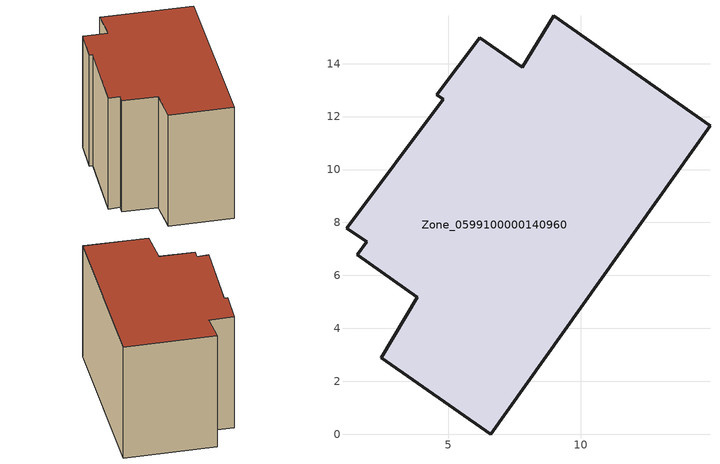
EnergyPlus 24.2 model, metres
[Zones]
Zone_0599100000140960
 floor ground (C_G): 1.93,7.27 1.16,7.79 4.81,12.66 4.57,12.82 6.2,14.97 7.8,13.87 8.98,15.81 14.89,11.65 6.61,0 2.48,2.88 3.83,5.18 1.57,6.78 z0
 wall outside (C_F): 7.8,13.87 6.2,14.97 4.57,12.82 4.81,12.66 1.16,7.79 1.93,7.27 1.57,6.78 3.83,5.18 2.48,2.88 6.61,0 14.89,11.65 8.98,15.81 7.8,13.87 z0:9.85
 roof outside (C_R): 3.83,5.18 2.48,2.88 6.61,0 14.89,11.65 8.98,15.81 7.8,13.87 6.2,14.97 4.57,12.82 4.81,12.66 1.16,7.79 1.93,7.27 1.57,6.78 z9.85
[BUILDING]
Pand.0599100000140960: North Axis=0; Terrain=City; Loads Convergence Tolerance Value=0.04; Temperature Convergence Tolerance Value=0.4; Solar Distribution=FullExterior; Maximum Number of Warmup Days=25; Minimum Number of Warmup Days=1
[Site:Location]
Rotterdam.The.Hague.AP_ZH_NLD Design_Conditions: Latitude=51.96; Longitude=4.45; Time Zone=1; Elevation=-4.5
[SITE:GROUNDTEMPERATURE:BUILDINGSURFACE]
18, 18, 18, 18, 18, 18, 18, 18, 18, 18, 18, 18
[MATERIAL] Thermal Absorptance=0.9; Solar Absorptance=0.7; Visible Absorptance=0.7
Name | Roughness | Thickness | Conductivity | Density | Specific Heat
G.TC.1946 | MediumSmooth | 0.15 | 1 | 540 | 1210
F.TC.1946 | Rough | 0.3 | 0.857143 | 1920 | 840
R.TC.1946 | MediumRough | 0.2 | 0.909091 | 1500 | 1000
[CONSTRUCTION]
C_G: G.TC.1946
C_F: F.TC.1946
C_R: R.TC.1946
[ZONE]
Zone_0599100000140960: Type=1; Multiplier=1; Ceiling Height=Autocalculate; Volume=Autocalculate; Floor Area=autocalculate; Part of Total Floor Area=Yes
[ZONEINFILTRATION:DESIGNFLOWRATE]
Infil_Zone_0599100000140960: Zone or ZoneList or Space or SpaceList=Zone_0599100000140960; Schedule=AlwaysOn; Design Flow Rate Calculation Method=Flow/Area; Flow Rate per Floor Area=0.003; Constant Term Coefficient=1; Temperature Term Coefficient=0; Velocity Term Coefficient=0; Velocity Squared Term Coefficient=0
[HVACTEMPLATE:ZONE:IDEALLOADSAIRSYSTEM]
Zone_0599100000140960: Maximum Heating Supply Air Temperature=50; Minimum Cooling Supply Air Temperature=13; Maximum Heating Supply Air Humidity Ratio=0.0156; Minimum Cooling Supply Air Humidity Ratio=0.0077; Heating Limit=NoLimit; Cooling Limit=NoLimit; Dehumidification Control Type=ConstantSensibleHeatRatio; Cooling Sensible Heat Ratio=0.7; Dehumidification Setpoint=60; Humidification Control Type=None; Humidification Setpoint=30; Outdoor Air Method=None; Outdoor Air Flow Rate per Person=0.00944; Outdoor Air Flow Rate per Zone Floor Area=0; Outdoor Air Flow Rate per Zone=0; Demand Controlled Ventilation Type=None; Outdoor Air Economizer Type=NoEconomizer; Heat Recovery Type=None; Sensible Heat Recovery Effectiveness=0.7; Latent Heat Recovery Effectiveness=0.65
[ZONECONTROL:THERMOSTAT]
ThermostatControl_Zone_0599100000140960: Zone or ZoneList=Zone_0599100000140960; Control Type Schedule=DualSetpointControlType; Control 1=Thermostat_Zone_0599100000140960; Temperature Difference Between Cutout And Setpoint=0
[THERMOSTATSETPOINT:DUALSETPOINT]
Thermostat_Zone_0599100000140960: Heating Setpoint Temperature Schedule=HeatingSetpoint_Zone_0599100000140960; Cooling Setpoint Temperature Schedule=CoolingSetpoint_Zone_0599100000140960
[SCHEDULE:COMPACT]
HeatingSetpoint_Zone_0599100000140960: Through: 12/31, For: AllDays, Until: 24:00, 21
CoolingSetpoint_Zone_0599100000140960: Through: 12/31, For: AllDays, Until: 24:00, 24
DualSetpointControlType: Through: 12/31, For: AllDays, Until: 24:00, 4
AlwaysOn: Through: 12/31, For: AllDays, Until: 24:00, 1
